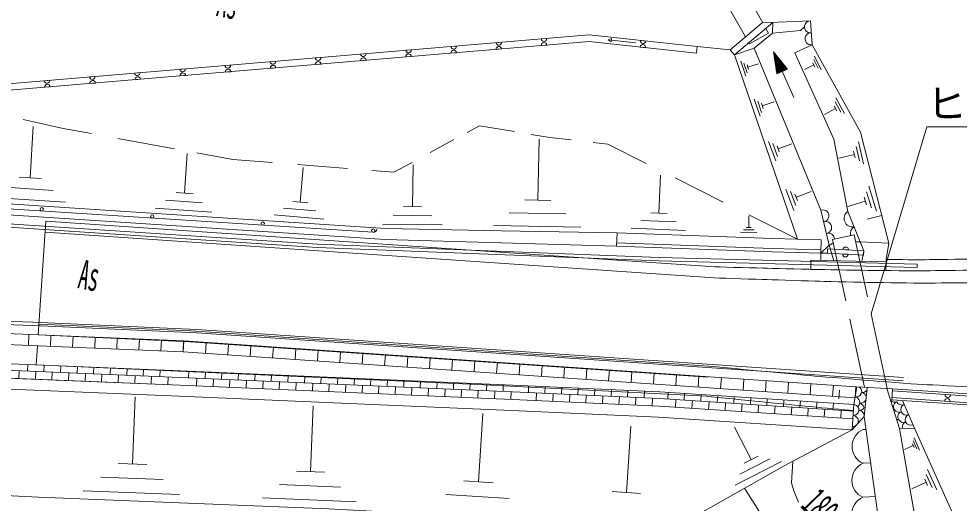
# Model space of a CAD drawing. Units: millimetres, scale not verified. Extents: x 40000 to 680000, y 20000 to 380000.
# Drawn here: x 286098 to 328674, y 266738 to 288666 of the extents above; entities that cross this region are included whole.
import ezdxf
from ezdxf.enums import TextEntityAlignment as Align

# ---------------------------------------------------------------- set-up
doc = ezdxf.new("R2010")
doc.units = ezdxf.units.MM
doc.header["$LTSCALE"] = 1000
doc.layers.add('M-BGD', color=7, linetype='Continuous', lineweight=13)
doc.styles.add('ＭＳ ゴシック', font='')
doc.styles.get('ＭＳ ゴシック').set_extended_font_data('MS Gothic')

msp = doc.modelspace()

# ---------------------------------------------------------------- linework, layer by layer
at = {"layer": 'M-BGD'}
for p, q in [((319782, 288479), (319204, 289499)), ((318993, 287843), (318331, 289011)), ((319749, 288478), (318305, 287266)), ((320241, 288499), (318498, 287036)), ((319749, 288478), (321949, 288572)), ((320241, 288499), (320222, 288016)), ((321492, 288135), (321657, 288292)), ((321949, 288572), (322011, 287493)), ((319173, 287526), (320043, 288019)), ((319393, 287335), (320222, 288016)), ((320043, 288019), (319922, 288231)), ((320222, 288016), (321492, 288135)), ((305909, 287433), (305660, 287413)), ((307955, 287605), (307706, 287585)), ((309749, 287455), (309998, 287476)), ((310000, 287777), (309751, 287757)), ((314021, 287573), (312929, 287699)), ((314225, 287386), (314473, 287359)), ((314491, 287659), (314243, 287686)), ((316781, 287108), (316809, 287407)), ((316813, 287406), (318305, 287266)), ((319173, 287526), (319143, 287578)), ((324200, 283536), (322011, 287493)), ((301818, 287089), (301569, 287069)), ((303864, 287261), (303615, 287241)), ((303619, 286940), (303868, 286961)), ((305663, 287112), (305912, 287133)), ((307706, 287283), (307955, 287304)), ((318498, 287036), (318305, 287266)), ((318498, 287036), (319393, 287335)), ((321358, 278683), (318498, 287036)), ((322413, 279999), (319393, 287335)), ((321189, 285102), (320264, 287166)), ((320264, 287166), (320423, 286178)), ((320264, 287166), (320895, 286390)), ((320268, 287140), (320280, 287146)), ((320272, 287115), (320296, 287126)), ((320276, 287089), (320313, 287106)), ((320280, 287064), (320329, 287085)), ((320284, 287038), (320345, 287065)), ((320288, 287012), (320362, 287045)), ((320292, 286987), (320378, 287025)), ((320297, 286961), (320394, 287005)), ((320301, 286936), (320411, 286985)), ((320305, 286910), (320427, 286965)), ((322130, 286974), (322424, 286362)), ((295682, 286573), (295433, 286553)), ((297727, 286745), (297478, 286725)), ((299773, 286917), (299524, 286897)), ((299532, 286596), (299781, 286617)), ((301576, 286768), (301825, 286789)), ((319017, 286066), (318786, 286742)), ((319078, 286222), (318927, 286658)), ((319137, 286373), (319069, 286575)), ((319580, 286635), (319106, 286476)), ((320309, 286885), (320443, 286945)), ((320313, 286859), (320460, 286925)), ((320317, 286834), (320476, 286905)), ((320321, 286808), (320492, 286885)), ((320325, 286782), (320509, 286865)), ((320329, 286757), (320525, 286845)), ((320334, 286731), (320541, 286825)), ((320338, 286706), (320558, 286804)), ((320342, 286680), (320574, 286784)), ((320346, 286655), (320590, 286764)), ((320350, 286629), (320607, 286744)), ((320354, 286604), (320623, 286724)), ((320358, 286578), (320639, 286704)), ((320362, 286552), (320656, 286684)), ((320366, 286527), (320672, 286664)), ((320371, 286501), (320688, 286644)), ((320375, 286476), (320705, 286624)), ((320379, 286450), (320721, 286604)), ((320383, 286425), (320737, 286584)), ((320387, 286399), (320754, 286564)), ((320391, 286374), (320770, 286543)), ((321667, 286370), (322094, 286578)), ((322051, 286668), (322137, 286484)), ((322091, 286823), (322284, 286425)), ((291591, 286229), (291342, 286209)), ((293636, 286401), (293387, 286381)), ((295445, 286253), (295695, 286273)), ((297489, 286424), (297738, 286445)), ((320395, 286348), (320786, 286523)), ((320399, 286323), (320803, 286503)), ((320403, 286297), (320819, 286483)), ((320408, 286271), (320835, 286463)), ((320412, 286246), (320852, 286443)), ((320416, 286220), (320868, 286423)), ((320420, 286195), (320884, 286403)), ((320423, 286178), (320895, 286390)), ((287500, 285885), (287251, 285865)), ((289545, 286057), (289296, 286037)), ((289315, 285737), (289564, 285758)), ((291359, 285909), (291608, 285930)), ((293402, 286081), (293651, 286102)), ((287272, 285565), (287521, 285586)), ((319657, 284257), (319393, 285031)), ((319726, 284432), (319559, 284938)), ((319795, 284607), (319718, 284841)), ((320296, 284908), (319757, 284727)), ((323061, 284906), (323312, 284440)), ((323096, 285087), (323488, 284375)), ((322579, 284336), (323080, 284612)), ((323020, 284720), (323136, 284504)), ((286299, 284102), (288108, 283702)), ((286755, 283786), (286609, 281467)), ((288108, 283702), (289392, 283467)), ((306392, 283519), (306963, 283828)), ((306963, 283828), (308539, 283561)), ((324688, 275306), (327204, 283771)), ((327204, 283771), (348804, 283771)), ((290578, 283250), (293153, 282779)), ((304722, 282614), (305798, 283197)), ((309296, 283433), (310141, 283290)), ((309655, 283219), (309597, 280455)), ((310141, 283290), (311112, 283180)), ((325486, 278513), (324200, 283536)), ((325486, 278513), (324200, 283536)), ((312109, 283068), (312766, 282994)), ((312766, 282994), (314507, 282121)), ((320377, 282230), (320039, 283119)), ((320453, 282439), (320233, 283016)), ((320528, 282644), (320427, 282912)), ((321098, 283012), (320478, 282780)), ((324002, 282891), (324156, 282236)), ((324108, 283100), (324348, 282097)), ((293726, 282572), (293605, 280778)), ((294156, 282595), (295789, 282296)), ((295789, 282296), (297568, 282157)), ((323227, 282358), (323932, 282528)), ((323895, 282678), (323964, 282374)), ((298721, 282067), (300972, 281891)), ((298971, 281940), (298842, 280371)), ((303084, 281726), (303901, 282168)), ((303952, 282050), (303924, 280161)), ((287106, 281433), (286111, 281497)), ((302076, 281804), (303084, 281726)), ((315146, 281587), (315080, 279868)), ((315813, 281466), (317992, 280372)), ((287656, 280899), (285503, 281039)), ((324586, 281083), (324935, 279962)), ((288205, 280366), (284890, 280576)), ((293986, 280750), (293217, 280801)), ((321193, 279990), (320819, 280958)), ((321272, 280214), (321032, 280846)), ((321351, 280438), (321239, 280730)), ((321974, 280848), (321298, 280586)), ((324368, 280586), (324476, 280249)), ((324477, 280835), (324709, 280108)), ((302142, 279001), (282125, 280294)), ((302710, 279168), (283139, 280450)), ((294410, 280333), (292742, 280450)), ((299178, 280342), (298501, 280396)), ((304330, 280155), (303518, 280168)), ((310190, 280442), (309004, 280467)), ((323636, 280171), (324422, 280417)), ((302687, 278669), (283106, 279951)), ((294834, 279915), (292266, 280093)), ((299906, 279601), (297661, 279788)), ((299544, 279971), (298081, 280094)), ((304796, 279744), (303045, 279771)), ((310868, 279838), (308302, 279889)), ((315449, 279853), (314711, 279883)), ((319153, 279736), (319146, 279223)), ((319156, 279788), (321358, 278683)), ((322790, 278426), (322413, 279999)), ((323629, 279942), (324192, 278569)), ((325164, 279769), (324502, 279599)), ((287324, 279505), (286973, 274360)), ((317632, 277437), (287324, 279505)), ((305262, 279334), (302565, 279369)), ((311545, 279229), (307595, 279313)), ((315864, 279473), (314267, 279536)), ((317598, 276938), (287290, 279006)), ((313159, 278376), (313181, 278976)), ((316279, 279087), (313823, 279183)), ((319510, 278995), (318774, 279009)), ((319384, 279111), (318907, 279116)), ((319258, 279222), (319034, 279224)), ((322936, 278671), (323913, 278883)), ((323913, 278883), (324522, 276074)), ((313159, 278376), (302687, 278669)), ((322412, 278055), (322428, 278654)), ((322936, 278671), (323536, 275899)), ((324192, 278569), (325486, 278513)), ((324192, 278569), (324352, 278168)), ((325362, 277769), (325486, 278513)), ((322412, 278055), (322407, 277724)), ((322790, 278426), (322412, 278055)), ((322704, 278051), (322412, 278055)), ((322704, 278051), (322714, 278251)), ((322704, 278051), (324342, 277968)), ((322714, 278251), (324352, 278168)), ((324352, 278168), (322714, 278251)), ((322790, 278426), (322998, 277711)), ((323658, 278203), (323408, 278216)), ((324265, 277683), (324352, 278168)), ((324342, 277968), (324352, 278168)), ((321953, 277324), (321960, 277734)), ((321960, 277734), (325360, 277658)), ((323398, 278016), (323648, 278004)), ((325353, 277269), (325360, 277658)), ((325362, 277769), (325360, 277658)), ((321953, 277324), (325353, 277269)), ((326774, 277553), (326770, 277403)), ((323716, 275073), (324383, 271989)), ((324688, 275306), (325419, 271932)), ((274554, 274877), (293554, 274086)), ((293892, 274546), (287007, 274849)), ((274536, 274377), (293533, 273587)), ((286555, 274378), (286534, 273878)), ((293858, 274047), (286973, 274360)), ((287555, 274336), (287534, 273836)), ((288555, 274294), (288534, 273795)), ((289555, 274253), (289534, 273753)), ((290555, 274211), (290534, 273712)), ((317326, 272948), (293892, 274546)), ((286939, 273861), (286881, 273001)), ((291555, 274170), (291534, 273670)), ((292554, 274128), (292534, 273628)), ((293533, 273587), (293567, 274086)), ((293554, 274086), (293533, 273587)), ((293567, 274086), (323992, 272012)), ((317292, 272449), (293858, 274047)), ((294548, 273518), (294582, 274017)), ((295562, 273449), (295596, 273947)), ((296576, 273379), (296610, 273878)), ((297590, 273310), (297624, 273809)), ((293533, 273587), (323958, 271513)), ((298604, 273241), (298638, 273740)), ((299618, 273172), (299652, 273671)), ((300633, 273103), (300667, 273602)), ((301647, 273034), (301681, 273533)), ((302661, 272965), (302695, 273464)), ((303675, 272896), (303709, 273394)), ((286488, 272716), (286500, 273016)), ((306866, 272106), (286881, 273001)), ((287237, 272686), (287250, 272986)), ((287987, 272655), (287999, 272955)), ((288736, 272625), (288748, 272925)), ((304689, 272826), (304723, 273325)), ((305703, 272757), (305737, 273256)), ((306717, 272688), (306751, 273187)), ((307732, 272619), (307766, 273118)), ((308746, 272550), (308780, 273049)), ((309760, 272481), (309794, 272980)), ((310774, 272412), (310808, 272910)), ((283865, 272823), (293409, 272435)), ((286099, 272382), (286113, 272731)), ((286849, 272351), (286863, 272701)), ((287598, 272321), (287612, 272671)), ((288347, 272290), (288362, 272640)), ((289097, 272260), (289111, 272610)), ((289486, 272595), (289498, 272894)), ((289846, 272230), (289860, 272579)), ((290235, 272564), (290247, 272864)), ((290595, 272199), (290610, 272549)), ((290984, 272534), (290997, 272833)), ((291345, 272169), (291359, 272518)), ((291734, 272503), (291746, 272803)), ((292094, 272138), (292108, 272488)), ((292483, 272473), (292495, 272773)), ((293783, 272419), (293796, 272719)), ((294533, 272386), (294546, 272686)), ((295282, 272354), (295295, 272654)), ((296031, 272321), (296044, 272621)), ((296780, 272289), (296793, 272589)), ((297530, 272256), (297543, 272556)), ((298279, 272224), (298292, 272524)), ((299028, 272191), (299041, 272491)), ((311788, 272342), (311822, 272841)), ((312802, 272273), (312836, 272772)), ((313817, 272204), (313851, 272703)), ((314831, 272135), (314865, 272634)), ((315845, 272066), (315879, 272565)), ((316859, 271997), (316893, 272496)), ((283852, 272473), (293394, 272085)), ((292844, 272108), (292858, 272458)), ((293394, 272085), (308777, 271418)), ((293409, 272435), (308792, 271768)), ((294143, 272053), (294158, 272403)), ((294892, 272021), (294907, 272370)), ((295641, 271988), (295656, 272338)), ((296391, 271956), (296406, 272305)), ((297140, 271923), (297155, 272273)), ((297889, 271891), (297904, 272240)), ((298638, 271858), (298654, 272208)), ((299388, 271826), (299403, 272175)), ((299778, 272159), (299791, 272459)), ((300137, 271793), (300152, 272143)), ((300527, 272126), (300540, 272426)), ((300886, 271761), (300902, 272110)), ((301276, 272094), (301289, 272394)), ((301636, 271728), (301651, 272078)), ((302025, 272061), (302038, 272361)), ((302775, 272029), (302788, 272329)), ((303524, 271996), (303537, 272296)), ((304273, 271964), (304286, 272264)), ((305023, 271931), (305036, 272231)), ((305772, 271899), (305785, 272199)), ((306521, 271866), (306534, 272166)), ((317233, 271581), (306866, 272106)), ((307271, 271834), (307284, 272134)), ((308020, 271801), (308033, 272101)), ((317873, 271928), (317907, 272427)), ((318887, 271859), (318921, 272357)), ((319901, 271789), (319935, 272288)), ((320916, 271720), (320950, 272219)), ((321930, 271651), (321964, 272150)), ((322944, 271582), (322978, 272081)), ((302385, 271696), (302400, 272045)), ((303134, 271663), (303149, 272013)), ((303884, 271631), (303899, 271980)), ((304633, 271598), (304648, 271948)), ((305382, 271566), (305397, 271915)), ((306131, 271533), (306147, 271883)), ((306881, 271501), (306896, 271850)), ((307630, 271468), (307645, 271818)), ((308379, 271436), (308394, 271785)), ((308792, 271768), (315104, 271480)), ((309167, 271751), (309180, 272051)), ((309525, 271384), (309541, 271734)), ((309916, 271717), (309930, 272016)), ((310275, 271350), (310291, 271700)), ((310665, 271682), (310679, 271982)), ((311024, 271316), (311040, 271665)), ((311414, 271648), (311428, 271948)), ((312164, 271614), (312177, 271914)), ((312913, 271580), (312926, 271880)), ((313662, 271546), (313676, 271845)), ((314411, 271511), (314425, 271811)), ((315476, 271456), (315495, 271755)), ((316224, 271407), (316244, 271706)), ((316972, 271358), (316992, 271657)), ((323228, 271458), (323260, 271853)), ((323904, 271206), (324046, 272008)), ((323958, 271513), (323992, 272012)), ((325654, 271919), (324046, 272008)), ((324378, 270670), (324512, 271964)), ((325401, 271933), (325974, 270117)), ((325654, 271919), (325620, 271421)), ((328281, 271640), (328032, 271657)), ((291362, 271556), (291245, 268518)), ((308777, 271418), (315085, 271130)), ((311773, 271282), (311789, 271631)), ((312522, 271247), (312538, 271597)), ((313271, 271213), (313287, 271563)), ((314021, 271179), (314037, 271529)), ((314770, 271145), (314786, 271494)), ((315104, 271480), (323884, 270907)), ((315827, 271082), (315850, 271431)), ((316575, 271033), (316598, 271382)), ((317324, 270984), (317347, 271333)), ((317721, 271309), (317740, 271608)), ((318072, 270935), (318095, 271285)), ((318469, 271260), (318489, 271560)), ((318821, 270886), (318843, 271236)), ((319218, 271211), (319237, 271511)), ((319966, 271162), (319986, 271462)), ((320714, 271114), (320734, 271413)), ((321463, 271065), (321482, 271364)), ((322211, 271016), (322231, 271315)), ((322960, 270967), (322979, 271266)), ((326646, 270130), (326108, 271387)), ((328014, 271358), (328264, 271341)), ((299429, 271144), (299310, 268167)), ((307114, 270805), (306910, 267708)), ((315085, 271130), (323861, 270557)), ((319569, 270838), (319592, 271187)), ((320317, 270789), (320340, 271138)), ((321066, 270740), (321089, 271089)), ((321814, 270691), (321837, 271040)), ((322563, 270642), (322585, 270991)), ((323311, 270593), (323334, 270943)), ((323861, 270557), (323904, 271206)), ((324378, 270670), (323829, 270058)), ((323861, 270557), (323829, 270058)), ((326158, 257692), (324378, 270670)), ((313814, 270223), (313609, 267223)), ((318505, 270176), (319257, 268713)), ((324459, 270079), (324328, 270075)), ((325974, 270117), (326646, 270130)), ((325974, 270117), (327966, 258643)), ((326646, 270130), (330676, 261157)), ((326595, 269561), (326754, 269200)), ((326635, 269691), (326880, 269140)), ((326203, 269168), (326593, 269343)), ((326553, 269427), (326628, 269259)), ((320099, 268749), (318737, 268049)), ((319568, 268872), (318940, 268549)), ((291897, 268489), (290593, 268541)), ((320625, 268623), (318534, 267548)), ((324318, 268543), (324667, 268563)), ((327246, 268265), (327655, 267346)), ((292631, 267808), (289806, 267919)), ((299945, 268137), (298668, 268194)), ((327115, 267822), (327235, 267544)), ((327183, 268043), (327445, 267447)), ((300662, 267469), (297900, 267588)), ((307573, 267662), (306245, 267749)), ((326529, 267395), (327175, 267683)), ((293366, 267127), (289019, 267296)), ((301379, 266802), (297126, 266979)), ((308306, 266945), (305425, 267138)), ((314246, 267177), (312965, 267266)), ((324309, 267005), (324875, 267047))]:
    msp.add_line(p, q, dxfattribs=at)
for points in [[(283284, 285531), (311921, 287939), (316813, 287406)], [(283307, 285232), (311917, 287638), (316781, 287108)], [(316781, 287108), (311917, 287638), (283310, 285232)], [(322011, 287493), (321234, 287120), (322991, 283224), (323629, 279942)], [(325647, 271820), (330665, 271478), (332638, 271419), (335427, 271451), (338994, 271828), (342596, 272337), (346405, 273163), (349132, 274101), (353889, 275792), (376383, 283648), (379208, 284608)], [(379208, 284608), (376383, 283648), (353889, 275792), (349132, 274101), (346405, 273163), (342596, 272337), (338994, 271828), (335427, 271451), (332638, 271419), (330665, 271478), (325647, 271820)], [(379213, 284716), (376351, 283743), (353856, 275886), (349099, 274195), (346378, 273260), (342578, 272436), (338982, 271927), (335421, 271551), (332639, 271519), (330670, 271578), (325654, 271919)], [(379190, 284180), (376514, 283270), (354022, 275414), (349264, 273723), (346513, 272778), (342666, 271943), (339043, 271431), (335450, 271051), (332634, 271019), (330646, 271078), (325620, 271421)], [(379194, 284287), (376481, 283364), (353989, 275509), (349231, 273818), (346486, 272874), (342649, 272042), (339031, 271530), (335445, 271151), (332635, 271119), (330650, 271178), (325627, 271520)], [(379194, 284287), (376481, 283364), (353989, 275509), (349231, 273818), (346486, 272874), (342649, 272042), (339031, 271530), (335445, 271151), (332635, 271119), (330650, 271178), (325627, 271520)], [(278743, 279834), (299627, 278468), (315087, 277863), (326774, 277553)], [(278733, 279684), (299619, 278318), (315082, 277713), (326770, 277403)], [(313181, 278976), (307938, 279072), (302710, 279168)], [(313181, 278976), (320224, 278714), (322428, 278654)], [(313165, 278526), (320210, 278264), (322416, 278205)], [(313159, 278376), (320205, 278114), (322412, 278055)], [(326137, 272271), (294153, 274453), (286728, 274787), (273749, 275228)], [(326152, 272421), (294161, 274603), (286734, 274937), (273754, 275378)], [(283877, 273123), (293422, 272735), (308806, 272068), (315121, 271779), (323904, 271206)], [(283851, 272473), (293394, 272085), (308777, 271418), (315085, 271130), (323861, 270557)], [(283831, 271974), (293373, 271586), (308755, 270919), (315057, 270631), (323829, 270058)], [(315459, 265572), (317065, 266348), (320755, 268433), (323829, 270058)], [(321398, 266789), (321191, 267304), (321080, 267664), (321139, 268636)], [(272684, 267634), (280939, 267315), (286986, 267008), (300138, 266476), (308764, 266013), (315459, 265572)], [(324425, 260172), (323131, 261493), (322665, 262000), (322409, 262287), (322257, 262462), (322168, 262569), (322107, 262643), (322051, 262714), (321972, 262817), (321845, 262990), (321637, 263280), (321195, 263925), (320432, 265079), (318959, 267418)]]:
    msp.add_lwpolyline(points, dxfattribs=at)
msp.add_lwpolyline([(312937, 287773), (312780, 287716), (312920, 287624)], close=True, dxfattribs=at)
for centre in [(287134, 280046), (292139, 279722), (297143, 279399), (302147, 279076)]:
    msp.add_circle(centre, 75, dxfattribs=at)
for centre, radius, start, end in [((321936, 288300), 272, 87.315, 279.334), ((321967, 287761), 272, 87.315, 279.334), ((305785, 287423), 125, 184.8065, 4.8065), ((307830, 287595), 125, 184.8065, 4.8065), ((307831, 287294), 125, 4.8065, 184.8065), ((309874, 287466), 125, 4.8065, 184.8065), ((309876, 287767), 125, 184.8065, 4.8065), ((314349, 287373), 125, 353.7838, 173.7838), ((314367, 287673), 125, 173.7838, 353.7838), ((301694, 287079), 125, 184.8074, 4.8057), ((303739, 287251), 125, 184.8065, 4.8065), ((303744, 286950), 125, 4.8065, 184.8065), ((305787, 287122), 125, 4.8065, 184.8065), ((295557, 286563), 125, 184.8065, 4.8065), ((297603, 286735), 125, 184.8065, 4.8065), ((297613, 286435), 125, 4.8065, 184.8065), ((299648, 286907), 125, 184.8065, 4.8065), ((299657, 286607), 125, 4.8065, 184.8065), ((301700, 286778), 125, 4.8065, 184.8065), ((291466, 286219), 125, 184.8065, 4.8065), ((293512, 286391), 125, 184.8065, 4.8065), ((293527, 286091), 125, 4.8065, 184.8065), ((295570, 286263), 125, 4.8065, 184.8065), ((287375, 285875), 125, 184.8065, 4.8065), ((287396, 285576), 125, 4.8065, 184.8065), ((289421, 286047), 125, 184.8065, 4.8065), ((289440, 285748), 125, 4.8074, 184.8057), ((291483, 285919), 125, 4.8065, 184.8065), ((322504, 279744), 271, 277.3605, 109.5979), ((323843, 279629), 379, 124.3763, 280.2492), ((322629, 279219), 271, 277.3605, 109.5979), ((302152, 279151), 150, 266.3037, 356.3037), ((322755, 278695), 271, 0.4498, 109.5979), ((324125, 278943), 379, 124.3763, 193.7657), ((322755, 278695), 271, 277.3605, 320.8231), ((324125, 278943), 379, 248.2959, 280.2492), ((323533, 278210), 125, 357.1046, 177.1063), ((323523, 278010), 125, 177.106, 357.1049), ((324009, 271800), 250, 259.922, 52.2224), ((324211, 271510), 250, 259.922, 79.922), ((324299, 272002), 250, 259.922, 323.9972), ((328156, 271649), 125, 176.1018, 356.1018), ((323922, 271307), 250, 309.6051, 79.922), ((324124, 271017), 250, 10.8849, 79.922), ((324501, 271712), 250, 259.922, 260.6411), ((324414, 271220), 250, 79.2022, 79.922), ((325748, 271562), 250, 226.0608, 293.63), ((325949, 271104), 250, 113.6296, 293.6304), ((326077, 271433), 250, 201.2145, 293.63), ((328139, 271349), 125, 356.1018, 176.1018), ((323887, 270957), 250, 266.265, 78.6929), ((324120, 270691), 250, 352.8938, 86.265), ((324153, 271190), 250, 266.265, 329.9624), ((325619, 271233), 250, 288.0479, 293.63), ((325820, 270775), 250, 113.63, 119.2713), ((326149, 270646), 250, 113.6296, 293.6304), ((326278, 270975), 250, 113.63, 293.63), ((323855, 270458), 250, 326.544, 86.265), ((324120, 270691), 250, 266.265, 283.2838), ((324088, 270192), 250, 72.6122, 86.265), ((325820, 270775), 250, 275.7693, 293.63), ((326020, 270317), 250, 113.63, 132.1357), ((326349, 270188), 250, 113.63, 195.8577), ((326478, 270517), 250, 113.63, 293.63), ((324661, 269307), 837, 113.4077, 245.8557), ((323822, 269959), 250, 62.3908, 86.265), ((323855, 270458), 250, 266.265, 309.6336), ((324656, 267772), 841, 113.617, 245.6552), ((324648, 266233), 844, 113.7303, 245.5512)]:
    msp.add_arc(centre, radius, start, end, dxfattribs=at)
for points, knots in [([(325362, 277769), (325980, 277763), (326808, 277757), (327148, 277761), (328101, 277771), (330960, 277809), (331912, 277855), (332859, 277902), (335699, 278109), (336640, 278226), (337569, 278341), (340342, 278797), (341253, 279012), (342156, 279225), (344813, 280055), (345689, 280359), (346146, 280518), (347469, 281115), (347907, 281321), (348351, 281531), (349662, 282206), (350095, 282439), (350533, 282674), (351827, 283410), (352257, 283659), (352684, 283906), (353950, 284655), (354391, 284922)], [0, 0, 0, 0, 1, 1, 1, 2, 2, 2, 3, 3, 3, 4, 4, 4, 5, 5, 5, 6, 6, 6, 7, 7, 7, 8, 8, 8, 9, 9, 9, 9]), ([(317632, 277437), (318106, 277423), (319528, 277384), (320002, 277372), (320477, 277359), (321902, 277324), (322376, 277315), (322853, 277305), (324282, 277280), (324759, 277275), (325238, 277269), (326675, 277255), (327154, 277261), (328110, 277272), (330981, 277309), (331936, 277356), (332891, 277403), (335753, 277612), (336702, 277729), (337641, 277846), (340447, 278308), (341368, 278525), (342280, 278741), (344967, 279580), (345853, 279887), (346320, 280049), (347673, 280658), (348120, 280869), (348569, 281081), (349894, 281763), (350332, 281998), (350772, 282235), (352075, 282976), (352507, 283226), (352941, 283477), (354236, 284243), (354664, 284503)], [0, 0, 0, 0, 1, 1, 1, 2, 2, 2, 3, 3, 3, 4, 4, 4, 5, 5, 5, 6, 6, 6, 7, 7, 7, 8, 8, 8, 9, 9, 9, 10, 10, 10, 11, 11, 11, 12, 12, 12, 12]), ([(317598, 276938), (318073, 276921), (319498, 276873), (319973, 276858), (320448, 276843), (321875, 276799), (322351, 276786), (322828, 276774), (324261, 276740), (324738, 276732), (325218, 276723), (326657, 276700), (327137, 276703), (328104, 276708), (331003, 276728), (331969, 276770), (332934, 276811), (335826, 277005), (336785, 277118), (337735, 277230), (340573, 277679), (341505, 277892), (342429, 278103), (345150, 278930), (346047, 279234), (346526, 279397), (347915, 280009), (348374, 280221), (348835, 280434), (350196, 281122), (350645, 281359), (351097, 281598), (352435, 282346), (352880, 282599), (353325, 282852), (354655, 283627), (355096, 283889)], [0, 0, 0, 0, 1, 1, 1, 2, 2, 2, 3, 3, 3, 4, 4, 4, 5, 5, 5, 6, 6, 6, 7, 7, 7, 8, 8, 8, 9, 9, 9, 10, 10, 10, 11, 11, 11, 12, 12, 12, 12]), ([(358832, 278571), (358289, 278287), (356649, 277453), (356099, 277182), (355552, 276911), (353903, 276110), (353347, 275857), (352794, 275606), (351122, 274883), (350556, 274663), (349993, 274443), (348289, 273821), (347706, 273662), (346711, 273390), (343696, 272679), (342678, 272510), (341651, 272339), (338540, 272028), (337500, 271966), (336452, 271903), (333299, 271868), (332248, 271883), (331198, 271898), (328049, 272059), (326999, 272115), (326512, 272141), (325052, 272253), (324566, 272291), (324081, 272329), (322629, 272452), (322145, 272495), (321663, 272537), (320216, 272671), (319733, 272716), (319252, 272762), (317807, 272900), (317326, 272948)], [0, 0, 0, 0, 1, 1, 1, 2, 2, 2, 3, 3, 3, 4, 4, 4, 5, 5, 5, 6, 6, 6, 7, 7, 7, 8, 8, 8, 9, 9, 9, 10, 10, 10, 11, 11, 11, 12, 12, 12, 12]), ([(323886, 270932), (323487, 270967), (322428, 271063), (322069, 271097), (321584, 271143), (320132, 271286), (319648, 271334), (319165, 271383), (317716, 271531), (317233, 271581)], [0, 0, 0, 0, 1, 1, 1, 2, 2, 2, 3, 3, 3, 3])]:
    msp.add_open_spline(points, degree=3, knots=knots, dxfattribs=at)

# ---------------------------------------------------------------- texts
at = {"layer": 'M-BGD', "style": 'ＭＳ ゴシック', "width": 0.5}
for s, rotation, p in [('As', 349.107, (294926, 288415)), ('As', 349.107, (288649, 276096)), ('180', 314.107, (321162, 266322))]:
    msp.add_text(s, height=1320, rotation=rotation, dxfattribs=at).set_placement(p, align=Align.BOTTOM_LEFT)
at = {"layer": 'M-BGD', "style": 'ＭＳ ゴシック'}
msp.add_text('ヒューム管L=7.0\u3000Φ＝1.0', height=1320, dxfattribs=at).set_placement((327204, 283771), align=Align.BOTTOM_LEFT)

doc.saveas('drawing.dxf')
